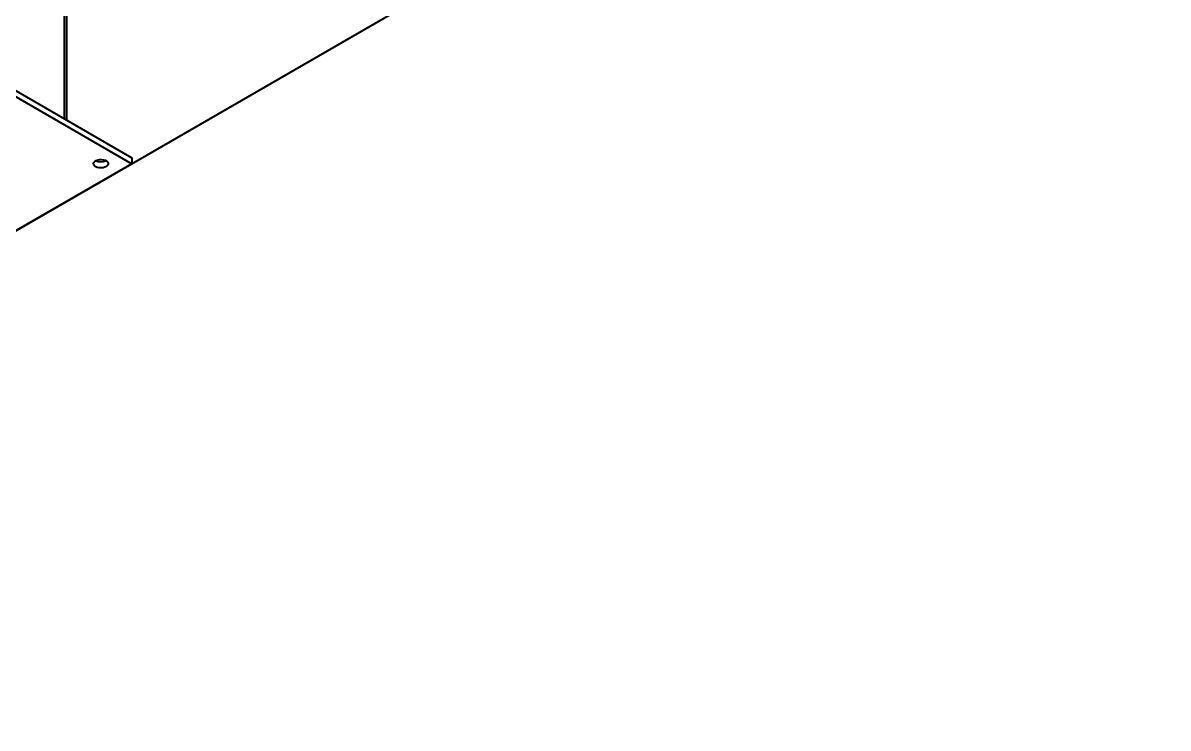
# Model space of a CAD drawing. Header units: millimetres. Extents: x 0 to 297, y 0 to 210.
# Drawn here: x 233.72 to 241.54, y 81.01 to 85.82 of the extents above; entities that cross this region are included whole.
import ezdxf

# ---------------------------------------------------------------- set-up
doc = ezdxf.new("R2010")
doc.units = ezdxf.units.MM
doc.layers.add('轮廓实线层', color=7, linetype='Continuous', lineweight=40)

msp = doc.modelspace()

# ---------------------------------------------------------------- linework, layer by layer
at = {"layer": '轮廓实线层', "color": 7, "linetype": 'Continuous', "lineweight": 40}
for p, q in [((212.5478, 72.2072), (241.5392, 88.9436)), ((234.0231, 85.1593), (234.0231, 86.8419)), ((233.6196, 85.3922), (234.4681, 84.9024)), ((233.6196, 85.3514), (234.4681, 84.8616)), ((234.4681, 84.9024), (234.4681, 84.8616)), ((234.4681, 84.8616), (233.6196, 84.3717))]:
    msp.add_line(p, q, dxfattribs=at)
at = {"layer": '轮廓实线层', "color": 8, "linetype": 'Continuous', "lineweight": 40}
msp.add_line((234.0085, 85.1677), (234.0085, 86.8399), dxfattribs=at)
at = {"layer": '轮廓实线层', "color": 7, "linetype": 'Continuous', "lineweight": 40, "flags": 128}
msp.add_lwpolyline([(234.2206, 84.8411), (234.2124, 84.8474), (234.2074, 84.8547), (234.206, 84.8625), (234.2083, 84.8703), (234.2141, 84.8774), (234.2231, 84.8833), (234.2345, 84.8876), (234.2475, 84.89), (234.2611, 84.8903), (234.2743, 84.8884), (234.2862, 84.8846), (234.2958, 84.879), (234.3025, 84.8721), (234.3057, 84.8645), (234.3052, 84.8567), (234.3011, 84.8492), (234.2936, 84.8426), (234.2834, 84.8374), (234.2711, 84.834), (234.2577, 84.8327), (234.2441, 84.8335), (234.2315, 84.8364), (234.2206, 84.8411)], dxfattribs=at)
at = {"layer": '轮廓实线层', "color": 7, "linetype": 'Continuous', "lineweight": 40}
msp.add_arc((234.256, 84.9489), 0.0757, 242.1407, 297.85375, dxfattribs=at)

doc.saveas('drawing.dxf')
